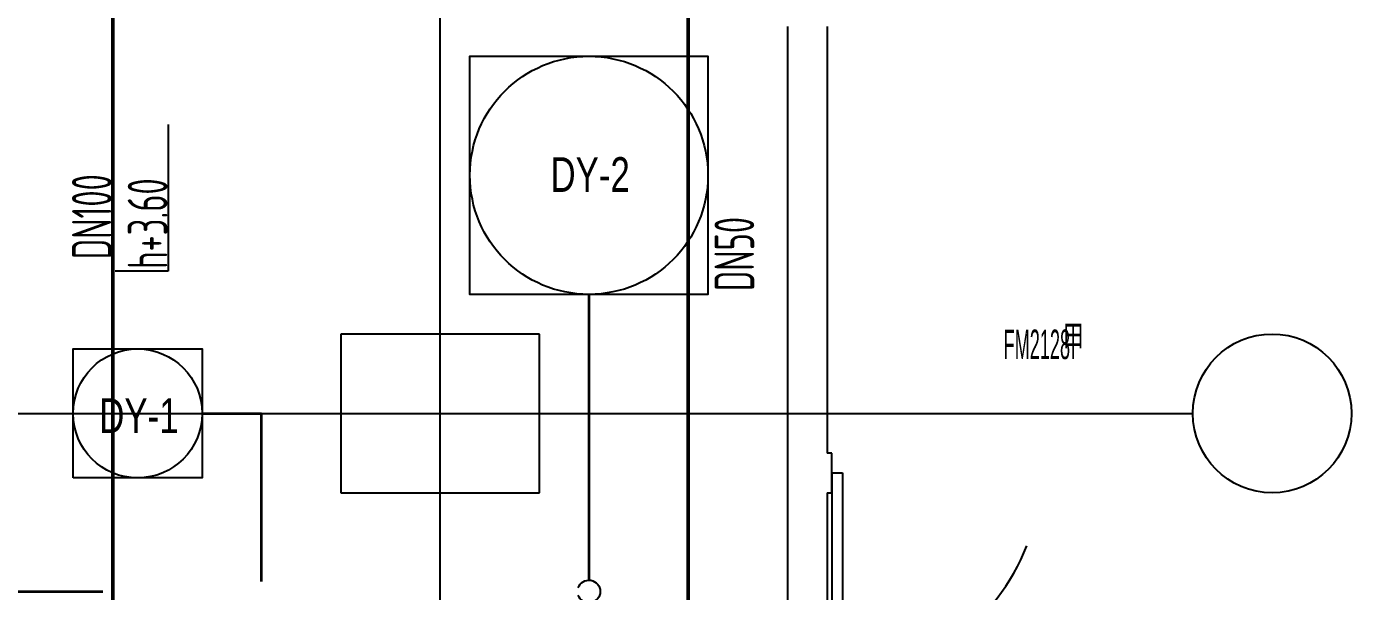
# Model space of a CAD drawing. Extents: x -253824 to 107923, y -224968 to 180578.
# Drawn here: x -199158 to -192479, y 17353 to 20200 of the extents above; entities that cross this region are included whole.
import ezdxf
from ezdxf.enums import TextEntityAlignment as Align

# ---------------------------------------------------------------- set-up
doc = ezdxf.new("R2010")
doc.units = 0
doc.header["$LTSCALE"] = 1000
doc.header["$MEASUREMENT"] = 0
doc.linetypes.add('HIDDEN', pattern=[0.375, 0.25, -0.125])
doc.layers.get('0').update_dxf_attribs({"linetype": 'CONTINUOUS'})
for name, color, linetype in [('A_STR-砌块墙', 121, 'CONTINUOUS'), ('A_STR-砼柱', 51, 'CONTINUOUS'), ('AC_KTSG', 5, 'HIDDEN'), ('ACS_COM_BZ', 3, 'CONTINUOUS'), ('ACS_KT_FM', 3, 'CONTINUOUS'), ('AXIS', 3, 'CONTINUOUS'), ('AXIS_TEXT', 7, 'CONTINUOUS'), ('DOOR_FIRE', 220, 'CONTINUOUS'), ('DOOR_FIRE_TEXT', 7, 'CONTINUOUS'), ('DOTE', 1, 'CONTINUOUS'), ('改造', 7, 'CONTINUOUS')]:
    doc.layers.add(name, color=color, linetype=linetype)
doc.layers.add('ACS_KT_RG', color=6, linetype='CONTINUOUS', lineweight=50)
doc.styles.add('_TCH_WINDOW', font='ros.shx', dxfattribs={"width": 0.65, "height": 3.5, "bigfont": 'jd.shx'})
doc.styles.add('COMPLEX', font='COMPLEX')
doc.styles.add('HZF', font='ros.shx', dxfattribs={"width": 0.75, "bigfont": 'jd.shx'})
doc.styles.add('等高', font='ros1.shx', dxfattribs={"width": 0.7, "bigfont": 'jd.shx'})

# ---------------------------------------------------------------- blocks, each defined once
blk = doc.blocks.new('_AXISO')
blk.add_circle((0, 0), 0.5)
at = {"layer": 'AXIS_TEXT', "style": 'COMPLEX', "width": 1.041667}
blk.add_attdef('A', text='', height=0.56, dxfattribs=at).set_placement((-0.25, -0.28), (0.25, -0.28), align=Align.FIT)
blk = doc.blocks.new('h1')
at = {"layer": 'A_STR-砌块墙'}
for p, q in [((10148.1, 1950.1), (10148, 1950)), ((10148, 1950), (10148, -300)), ((10348, 1950), (10348, -200)), ((10373, -200), (10348, -200)), ((10373, -400), (10373, -200)), ((10148, -300), (10148, -4700)), ((10348, -400), (10373, -400)), ((10348, -400), (10348, -4700))]:
    blk.add_line(p, q, dxfattribs=at)
at = {"layer": 'A_STR-砼柱'}
for p, q in [((8897.9, 400), (7897.9, 400)), ((7897.9, 400), (7897.9, -400)), ((8897.9, -400), (8897.9, 400)), ((7897.9, -400), (8897.9, -400))]:
    blk.add_line(p, q, dxfattribs=at)
at = {"layer": 'AXIS'}
blk.add_line((11191.6, 0), (12191.6, 0), dxfattribs=at)
at = {"layer": 'DOOR_FIRE'}
for p, q in [((10373, -300), (10373, -1323.7)), ((10373, -300), (10425.5, -300)), ((10425.5, -300), (10425.5, -1323.7))]:
    blk.add_line(p, q, dxfattribs=at)
blk.add_arc((10399.2, -300), 1023.7, 271.46913, 339.00711, dxfattribs=at)
at = {"layer": 'DOTE'}
for p, q in [((8397.9, -6977.2), (8397.9, 7473.7)), ((-2339, 0), (11191.6, 0))]:
    blk.add_line(p, q, dxfattribs=at)
at = {"layer": 'AXIS', "xscale": 800, "yscale": 800, "zscale": 800}
blk.add_blockref('_AXISO', (12591.6, 0), dxfattribs=at)
at = {"layer": 'DOOR_FIRE_TEXT', "style": '_TCH_WINDOW'}
for s, height, width, p in [('FM2128', 148.75, 0.458824, (11238.2, 273.8)), ('甲', 173.6, 0.65, (11535.5, 273.8))]:
    blk.add_text(s, height=height, rotation=359.99984, dxfattribs=dict(at, width=width)).set_placement(p)
blk = doc.blocks.new('H-PICPNT-66')
blk.add_arc((0, 0), 1.43, 199.4712, 160.5288)

msp = doc.modelspace()

# ---------------------------------------------------------------- linework, layer by layer
at = {"layer": 'AC_KTSG', "linetype": 'Continuous', "lineweight": 35}
for p, q in [((-196323.1, 18850.2), (-196323.1, 17409.7)), ((-198273.1, 18250.2), (-197973.1, 18250.2)), ((-197973.1, 17402.7), (-197973.1, 18250.2)), ((-200723.1, 17352.7), (-198773.1, 17352.7))]:
    msp.add_line(p, q, dxfattribs=at)
at = {"layer": 'ACS_COM_BZ'}
for p, q in [((-198443.8, 19706.3), (-198443.8, 18967.4)), ((-198443.8, 18967.4), (-198711.7, 18967.4))]:
    msp.add_line(p, q, dxfattribs=at)
at = {"layer": 'ACS_COM_BZ', "color": 8}
for points in [[(-196323.1, 18850.2), (-196923.1, 18850.2), (-196923.1, 20050.2), (-195723.1, 20050.2), (-195723.1, 18850.2), (-196323.1, 18850.2)], [(-198923.1, 17925.2), (-198923.1, 18575.2), (-198273.1, 18575.2), (-198273.1, 17925.2), (-198923.1, 17925.2)]]:
    msp.add_lwpolyline(points, dxfattribs=at)
at = {"layer": 'ACS_COM_BZ'}
for centre, radius in [((-196323.1, 19450.2), 600), ((-198598.1, 18250.2), 325)]:
    msp.add_circle(centre, radius, dxfattribs=at)
at = {"layer": 'ACS_KT_RG'}
for p, q in [((-198723.1, 22750.2), (-198723.1, 15350.2)), ((-195823.1, 21250.2), (-195823.1, 15450.2)), ((-195823.1, 21250.2), (-195823.1, 15450.2))]:
    msp.add_line(p, q, dxfattribs=at)

# ---------------------------------------------------------------- block references
msp.add_blockref('h1', (-205471.1, 18250.2))
at = {"layer": 'ACS_KT_FM', "xscale": -40, "yscale": 40, "zscale": 0.8, "rotation": 180}
msp.add_blockref('H-PICPNT-66', (-196323.1, 17352.7, 0), dxfattribs=at)

# ---------------------------------------------------------------- texts
at = {"layer": 'ACS_COM_BZ', "style": '等高', "width": 0.7}
for s, p in [('DN100', (-198728.8, 19027.3)), ('h+3.60', (-198447.7, 18978.7)), ('DN50', (-195490.2, 18866.6))]:
    msp.add_text(s, height=200, rotation=90, dxfattribs=at).set_placement(p)
at = {"layer": '改造', "color": 6, "style": 'HZF', "width": 0.75}
for s, p in [('DY-2', (-196517.1, 19366.6)), ('DY-1', (-198791.5, 18151.3))]:
    msp.add_text(s, height=175, dxfattribs=at).set_placement(p)

doc.saveas('drawing.dxf')
